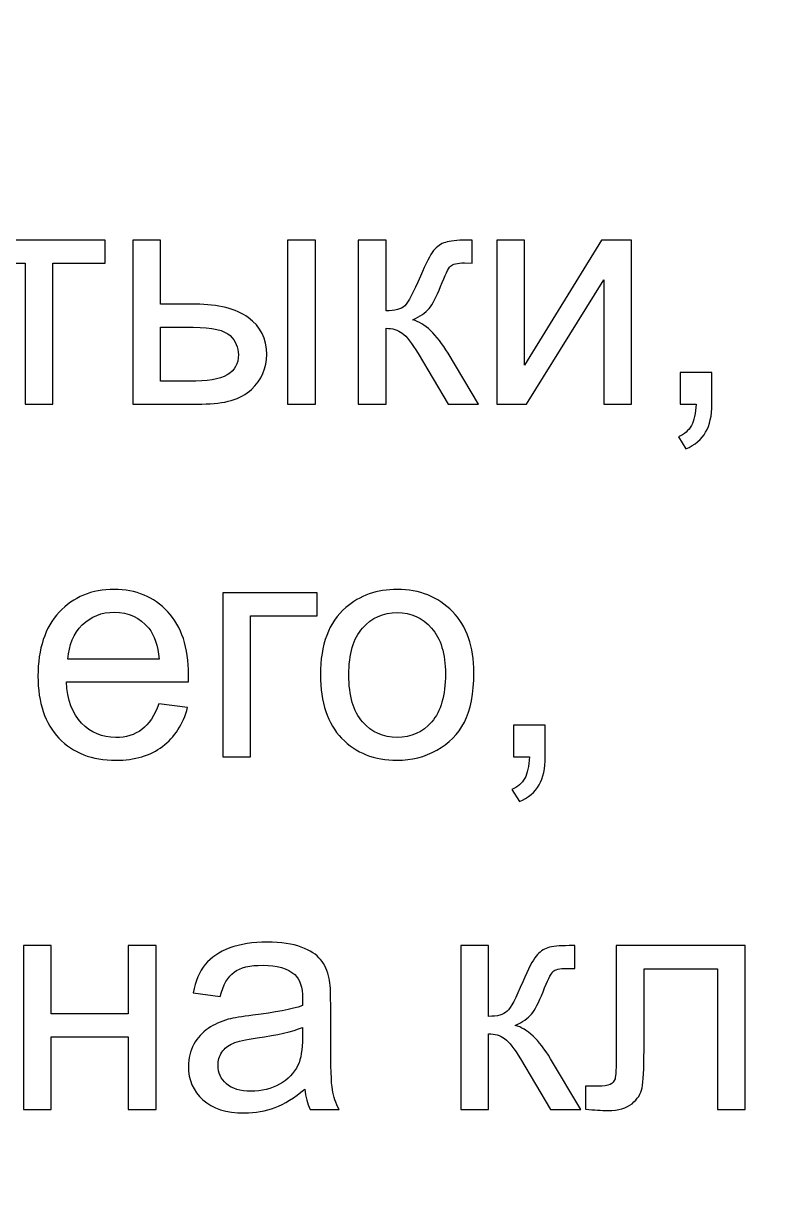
# Model space of a CAD drawing. Header units: centimetres. Extents: x -343 to 358, y -257 to 272.
# Drawn here: x -139.91 to -129.88, y 170.01 to 185.96 of the extents above; entities that cross this region are included whole.
import ezdxf

# ---------------------------------------------------------------- set-up
doc = ezdxf.new("R2010")
doc.units = ezdxf.units.CM
doc.header["$MEASUREMENT"] = 0
doc.layers.add('layer 1', color=7, linetype='Continuous')

msp = doc.modelspace()

# ---------------------------------------------------------------- linework, layer by layer
at = {"layer": 'layer 1', "color": 253, "lineweight": 20}
msp.add_open_spline([(-336.15246, 268.74795), (-336.15246, 268.74795), (-58.05242, 268.74795), (-58.05242, 268.74795), (-58.05242, 268.74795), (-54.20242, 268.74795), (-51.05242, 265.59795), (-51.05242, 261.74795), (-51.05242, 261.74795), (-51.05242, 261.74795), (-51.05242, 74.24125), (-51.05242, 74.24125), (-51.05242, 74.24125), (-51.05242, 70.39125), (-54.20242, 67.24125), (-58.05242, 67.24125), (-58.05242, 67.24125), (-58.05242, 67.24125), (-336.15246, 67.24125), (-336.15246, 67.24125), (-336.15246, 67.24125), (-340.00246, 67.24125), (-343.15246, 70.39125), (-343.15246, 74.24125), (-343.15246, 74.24125), (-343.15246, 74.24125), (-343.15246, 261.74795), (-343.15246, 261.74795), (-343.15246, 261.74795), (-343.15246, 265.59795), (-340.00246, 268.74795), (-336.15246, 268.74795)], degree=3, knots=[0, 0, 0, 0, 0.11111111, 0.11111111, 0.11111111, 0.11111111, 0.22222222, 0.22222222, 0.22222222, 0.22222222, 0.33333333, 0.33333333, 0.33333333, 0.33333333, 0.44444444, 0.44444444, 0.44444444, 0.44444444, 0.55555556, 0.55555556, 0.55555556, 0.55555556, 0.66666667, 0.66666667, 0.66666667, 0.66666667, 0.77777778, 0.77777778, 0.77777778, 0.77777778, 1, 1, 1, 1], dxfattribs=at)
at = {"layer": 'layer 1', "color": 242}
for points, knots in [([(-140.5979, 183.02032), (-140.5979, 183.02032), (-138.7969, 183.02032), (-138.7969, 183.02032), (-138.7969, 183.02032), (-138.7969, 183.02032), (-138.7969, 182.70729), (-138.7969, 182.70729), (-138.7969, 182.70729), (-138.7969, 182.70729), (-139.50873, 182.70729), (-139.50873, 182.70729), (-139.50873, 182.70729), (-139.50873, 182.70729), (-139.50873, 180.79481), (-139.50873, 180.79481), (-139.50873, 180.79481), (-139.50873, 180.79481), (-139.88608, 180.79481), (-139.88608, 180.79481), (-139.88608, 180.79481), (-139.88608, 180.79481), (-139.88608, 182.70729), (-139.88608, 182.70729), (-139.88608, 182.70729), (-139.88608, 182.70729), (-140.5979, 182.70729), (-140.5979, 182.70729), (-140.5979, 182.70729), (-140.5979, 182.70729), (-140.5979, 183.02032), (-140.5979, 183.02032)], [0, 0, 0, 0, 0.11111111, 0.11111111, 0.11111111, 0.11111111, 0.22222222, 0.22222222, 0.22222222, 0.22222222, 0.33333333, 0.33333333, 0.33333333, 0.33333333, 0.44444444, 0.44444444, 0.44444444, 0.44444444, 0.55555556, 0.55555556, 0.55555556, 0.55555556, 0.66666667, 0.66666667, 0.66666667, 0.66666667, 0.77777778, 0.77777778, 0.77777778, 0.77777778, 1, 1, 1, 1]), ([(-138.42384, 183.02032), (-138.42384, 183.02032), (-138.04649, 183.02032), (-138.04649, 183.02032), (-138.04649, 183.02032), (-138.04649, 183.02032), (-138.04649, 182.14984), (-138.04649, 182.14984), (-138.04649, 182.14984), (-138.04649, 182.14984), (-137.57051, 182.14984), (-137.57051, 182.14984), (-137.57051, 182.14984), (-137.25963, 182.14984), (-137.02093, 182.08981), (-136.85298, 181.96903), (-136.85298, 181.96903), (-136.68503, 181.84825), (-136.60141, 181.68173), (-136.60141, 181.46947), (-136.60141, 181.46947), (-136.60141, 181.28365), (-136.67145, 181.12499), (-136.81152, 180.99278), (-136.81152, 180.99278), (-136.9516, 180.86056), (-137.1753, 180.79481), (-137.48332, 180.79481), (-137.48332, 180.79481), (-137.48332, 180.79481), (-138.42384, 180.79481), (-138.42384, 180.79481), (-138.42384, 180.79481), (-138.42384, 180.79481), (-138.42384, 183.02032), (-138.42384, 183.02032)], [0, 0, 0, 0, 0.1, 0.1, 0.1, 0.1, 0.2, 0.2, 0.2, 0.2, 0.3, 0.3, 0.3, 0.3, 0.4, 0.4, 0.4, 0.4, 0.5, 0.5, 0.5, 0.5, 0.6, 0.6, 0.6, 0.6, 0.7, 0.7, 0.7, 0.7, 0.8, 0.8, 0.8, 0.8, 1, 1, 1, 1]), ([(-136.3184, 183.02032), (-136.3184, 183.02032), (-135.94104, 183.02032), (-135.94104, 183.02032), (-135.94104, 183.02032), (-135.94104, 183.02032), (-135.94104, 180.79481), (-135.94104, 180.79481), (-135.94104, 180.79481), (-135.94104, 180.79481), (-136.3184, 180.79481), (-136.3184, 180.79481), (-136.3184, 180.79481), (-136.3184, 180.79481), (-136.3184, 183.02032), (-136.3184, 183.02032)], [0, 0, 0, 0, 0.2, 0.2, 0.2, 0.2, 0.4, 0.4, 0.4, 0.4, 0.6, 0.6, 0.6, 0.6, 1, 1, 1, 1]), ([(-135.35858, 183.02032), (-135.35858, 183.02032), (-134.98123, 183.02032), (-134.98123, 183.02032), (-134.98123, 183.02032), (-134.98123, 183.02032), (-134.98123, 182.05979), (-134.98123, 182.05979), (-134.98123, 182.05979), (-134.86117, 182.05979), (-134.77684, 182.08266), (-134.72824, 182.12912), (-134.72824, 182.12912), (-134.68035, 182.17486), (-134.6096, 182.3085), (-134.51526, 182.53077), (-134.51526, 182.53077), (-134.44094, 182.70658), (-134.3809, 182.82236), (-134.33516, 182.8781), (-134.33516, 182.8781), (-134.28871, 182.93385), (-134.23582, 182.97173), (-134.17579, 182.99102), (-134.17579, 182.99102), (-134.11504, 183.01032), (-134.01856, 183.02032), (-133.88634, 183.02032), (-133.88634, 183.02032), (-133.88634, 183.02032), (-133.81059, 183.02032), (-133.81059, 183.02032), (-133.81059, 183.02032), (-133.81059, 183.02032), (-133.81059, 182.70944), (-133.81059, 182.70944), (-133.81059, 182.70944), (-133.81059, 182.70944), (-133.91565, 182.71158), (-133.91565, 182.71158), (-133.91565, 182.71158), (-134.01499, 182.71158), (-134.07859, 182.69657), (-134.10647, 182.66727), (-134.10647, 182.66727), (-134.13577, 182.63654), (-134.18079, 182.54506), (-134.24083, 182.39283), (-134.24083, 182.39283), (-134.298, 182.24704), (-134.35017, 182.14627), (-134.39805, 182.09052), (-134.39805, 182.09052), (-134.44522, 182.03478), (-134.51884, 181.98404), (-134.61818, 181.93758), (-134.61818, 181.93758), (-134.45594, 181.89399), (-134.29586, 181.74319), (-134.13863, 181.48448), (-134.13863, 181.48448), (-134.13863, 181.48448), (-133.72483, 180.79481), (-133.72483, 180.79481), (-133.72483, 180.79481), (-133.72483, 180.79481), (-134.13934, 180.79481), (-134.13934, 180.79481), (-134.13934, 180.79481), (-134.13934, 180.79481), (-134.54742, 181.48233), (-134.54742, 181.48233), (-134.54742, 181.48233), (-134.62961, 181.62169), (-134.70108, 181.71317), (-134.76183, 181.75748), (-134.76183, 181.75748), (-134.82329, 181.80179), (-134.89619, 181.82395), (-134.98123, 181.82395), (-134.98123, 181.82395), (-134.98123, 181.82395), (-134.98123, 180.79481), (-134.98123, 180.79481), (-134.98123, 180.79481), (-134.98123, 180.79481), (-135.35858, 180.79481), (-135.35858, 180.79481), (-135.35858, 180.79481), (-135.35858, 180.79481), (-135.35858, 183.02032), (-135.35858, 183.02032)], [0, 0, 0, 0, 0.04166667, 0.04166667, 0.04166667, 0.04166667, 0.08333333, 0.08333333, 0.08333333, 0.08333333, 0.125, 0.125, 0.125, 0.125, 0.16666667, 0.16666667, 0.16666667, 0.16666667, 0.20833333, 0.20833333, 0.20833333, 0.20833333, 0.25, 0.25, 0.25, 0.25, 0.29166667, 0.29166667, 0.29166667, 0.29166667, 0.33333333, 0.33333333, 0.33333333, 0.33333333, 0.375, 0.375, 0.375, 0.375, 0.41666667, 0.41666667, 0.41666667, 0.41666667, 0.45833333, 0.45833333, 0.45833333, 0.45833333, 0.5, 0.5, 0.5, 0.5, 0.54166667, 0.54166667, 0.54166667, 0.54166667, 0.58333333, 0.58333333, 0.58333333, 0.58333333, 0.625, 0.625, 0.625, 0.625, 0.66666667, 0.66666667, 0.66666667, 0.66666667, 0.70833333, 0.70833333, 0.70833333, 0.70833333, 0.75, 0.75, 0.75, 0.75, 0.79166667, 0.79166667, 0.79166667, 0.79166667, 0.83333333, 0.83333333, 0.83333333, 0.83333333, 0.875, 0.875, 0.875, 0.875, 0.91666667, 0.91666667, 0.91666667, 0.91666667, 1, 1, 1, 1]), ([(-133.47826, 183.02032), (-133.47826, 183.02032), (-133.10091, 183.02032), (-133.10091, 183.02032), (-133.10091, 183.02032), (-133.10091, 183.02032), (-133.10091, 181.32296), (-133.10091, 181.32296), (-133.10091, 181.32296), (-133.10091, 181.32296), (-132.05247, 183.02032), (-132.05247, 183.02032), (-132.05247, 183.02032), (-132.05247, 183.02032), (-131.64725, 183.02032), (-131.64725, 183.02032), (-131.64725, 183.02032), (-131.64725, 183.02032), (-131.64725, 180.79481), (-131.64725, 180.79481), (-131.64725, 180.79481), (-131.64725, 180.79481), (-132.0246, 180.79481), (-132.0246, 180.79481), (-132.0246, 180.79481), (-132.0246, 180.79481), (-132.0246, 182.48145), (-132.0246, 182.48145), (-132.0246, 182.48145), (-132.0246, 182.48145), (-133.0716, 180.79481), (-133.0716, 180.79481), (-133.0716, 180.79481), (-133.0716, 180.79481), (-133.47826, 180.79481), (-133.47826, 180.79481), (-133.47826, 180.79481), (-133.47826, 180.79481), (-133.47826, 183.02032), (-133.47826, 183.02032)], [0, 0, 0, 0, 0.09090909, 0.09090909, 0.09090909, 0.09090909, 0.18181818, 0.18181818, 0.18181818, 0.18181818, 0.27272727, 0.27272727, 0.27272727, 0.27272727, 0.36363636, 0.36363636, 0.36363636, 0.36363636, 0.45454545, 0.45454545, 0.45454545, 0.45454545, 0.54545455, 0.54545455, 0.54545455, 0.54545455, 0.63636364, 0.63636364, 0.63636364, 0.63636364, 0.72727273, 0.72727273, 0.72727273, 0.72727273, 0.81818182, 0.81818182, 0.81818182, 0.81818182, 1, 1, 1, 1]), ([(-138.04649, 181.10355), (-138.04649, 181.10355), (-137.65056, 181.10355), (-137.65056, 181.10355), (-137.65056, 181.10355), (-137.41257, 181.10355), (-137.24176, 181.13285), (-137.14028, 181.19146), (-137.14028, 181.19146), (-137.03808, 181.25006), (-136.98734, 181.34154), (-136.98734, 181.46589), (-136.98734, 181.46589), (-136.98734, 181.56238), (-137.02521, 181.64814), (-137.10026, 181.72389), (-137.10026, 181.72389), (-137.17601, 181.79894), (-137.34253, 181.83681), (-137.60053, 181.83681), (-137.60053, 181.83681), (-137.60053, 181.83681), (-138.04649, 181.83681), (-138.04649, 181.83681), (-138.04649, 181.83681), (-138.04649, 181.83681), (-138.04649, 181.10355), (-138.04649, 181.10355)], [0, 0, 0, 0, 0.125, 0.125, 0.125, 0.125, 0.25, 0.25, 0.25, 0.25, 0.375, 0.375, 0.375, 0.375, 0.5, 0.5, 0.5, 0.5, 0.625, 0.625, 0.625, 0.625, 0.75, 0.75, 0.75, 0.75, 1, 1, 1, 1]), ([(-130.98402, 180.79481), (-130.98402, 180.79481), (-130.98402, 181.22362), (-130.98402, 181.22362), (-130.98402, 181.22362), (-130.98402, 181.22362), (-130.55521, 181.22362), (-130.55521, 181.22362), (-130.55521, 181.22362), (-130.55521, 181.22362), (-130.55521, 180.79481), (-130.55521, 180.79481), (-130.55521, 180.79481), (-130.55521, 180.63687), (-130.58309, 180.50894), (-130.63955, 180.41174), (-130.63955, 180.41174), (-130.69529, 180.31455), (-130.78463, 180.23879), (-130.90684, 180.1859), (-130.90684, 180.1859), (-130.90684, 180.1859), (-131.00975, 180.34885), (-131.00975, 180.34885), (-131.00975, 180.34885), (-130.92971, 180.38387), (-130.8711, 180.43533), (-130.83394, 180.50251), (-130.83394, 180.50251), (-130.79606, 180.5704), (-130.77462, 180.6676), (-130.77033, 180.79481), (-130.77033, 180.79481), (-130.77033, 180.79481), (-130.98402, 180.79481), (-130.98402, 180.79481)], [0, 0, 0, 0, 0.1, 0.1, 0.1, 0.1, 0.2, 0.2, 0.2, 0.2, 0.3, 0.3, 0.3, 0.3, 0.4, 0.4, 0.4, 0.4, 0.5, 0.5, 0.5, 0.5, 0.6, 0.6, 0.6, 0.6, 0.7, 0.7, 0.7, 0.7, 0.8, 0.8, 0.8, 0.8, 1, 1, 1, 1]), ([(-138.06792, 176.72471), (-138.06792, 176.72471), (-137.6777, 176.67325), (-137.6777, 176.67325), (-137.6777, 176.67325), (-137.73845, 176.4467), (-137.85208, 176.27017), (-138.01789, 176.1451), (-138.01789, 176.1451), (-138.18369, 176.02003), (-138.39524, 175.95714), (-138.65324, 175.95714), (-138.65324, 175.95714), (-138.9777, 175.95714), (-139.23499, 176.0572), (-139.42509, 176.25731), (-139.42509, 176.25731), (-139.6152, 176.4567), (-139.71025, 176.73757), (-139.71025, 177.09849), (-139.71025, 177.09849), (-139.71025, 177.47155), (-139.61448, 177.76171), (-139.42223, 177.96754), (-139.42223, 177.96754), (-139.22999, 178.17408), (-138.98056, 178.27699), (-138.67397, 178.27699), (-138.67397, 178.27699), (-138.37737, 178.27699), (-138.1351, 178.17622), (-137.94714, 177.97397), (-137.94714, 177.97397), (-137.75917, 177.77171), (-137.66484, 177.48727), (-137.66484, 177.12064), (-137.66484, 177.12064), (-137.66484, 177.09849), (-137.66555, 177.0649), (-137.66698, 177.02058), (-137.66698, 177.02058), (-137.66698, 177.02058), (-139.32432, 177.02058), (-139.32432, 177.02058), (-139.32432, 177.02058), (-139.31003, 176.77688), (-139.24142, 176.58963), (-139.11707, 176.46028), (-139.11707, 176.46028), (-138.99343, 176.33092), (-138.83834, 176.26588), (-138.65324, 176.26588), (-138.65324, 176.26588), (-138.51531, 176.26588), (-138.39738, 176.30233), (-138.30019, 176.37523), (-138.30019, 176.37523), (-138.20228, 176.44813), (-138.12509, 176.56462), (-138.06792, 176.72471)], [0, 0, 0, 0, 0.0625, 0.0625, 0.0625, 0.0625, 0.125, 0.125, 0.125, 0.125, 0.1875, 0.1875, 0.1875, 0.1875, 0.25, 0.25, 0.25, 0.25, 0.3125, 0.3125, 0.3125, 0.3125, 0.375, 0.375, 0.375, 0.375, 0.4375, 0.4375, 0.4375, 0.4375, 0.5, 0.5, 0.5, 0.5, 0.5625, 0.5625, 0.5625, 0.5625, 0.625, 0.625, 0.625, 0.625, 0.6875, 0.6875, 0.6875, 0.6875, 0.75, 0.75, 0.75, 0.75, 0.8125, 0.8125, 0.8125, 0.8125, 0.875, 0.875, 0.875, 0.875, 1, 1, 1, 1]), ([(-135.87313, 177.11707), (-135.87313, 177.52801), (-135.75878, 177.83246), (-135.52937, 178.03043), (-135.52937, 178.03043), (-135.33855, 178.1948), (-135.10485, 178.27699), (-134.8297, 178.27699), (-134.8297, 178.27699), (-134.52453, 178.27699), (-134.27439, 178.17694), (-134.08, 177.97683), (-134.08, 177.97683), (-133.88632, 177.77743), (-133.78913, 177.50085), (-133.78913, 177.14851), (-133.78913, 177.14851), (-133.78913, 176.86264), (-133.83201, 176.63823), (-133.91777, 176.47457), (-133.91777, 176.47457), (-134.00353, 176.31091), (-134.1286, 176.18369), (-134.29298, 176.09293), (-134.29298, 176.09293), (-134.45664, 176.00217), (-134.63602, 175.95714), (-134.8297, 175.95714), (-134.8297, 175.95714), (-135.1413, 175.95714), (-135.39287, 176.05648), (-135.58512, 176.25588), (-135.58512, 176.25588), (-135.77737, 176.45527), (-135.87313, 176.74257), (-135.87313, 177.11707)], [0, 0, 0, 0, 0.1, 0.1, 0.1, 0.1, 0.2, 0.2, 0.2, 0.2, 0.3, 0.3, 0.3, 0.3, 0.4, 0.4, 0.4, 0.4, 0.5, 0.5, 0.5, 0.5, 0.6, 0.6, 0.6, 0.6, 0.7, 0.7, 0.7, 0.7, 0.8, 0.8, 0.8, 0.8, 1, 1, 1, 1]), ([(-137.20101, 178.22982), (-137.20101, 178.22982), (-135.91887, 178.22982), (-135.91887, 178.22982), (-135.91887, 178.22982), (-135.91887, 178.22982), (-135.91887, 177.91679), (-135.91887, 177.91679), (-135.91887, 177.91679), (-135.91887, 177.91679), (-136.82366, 177.91679), (-136.82366, 177.91679), (-136.82366, 177.91679), (-136.82366, 177.91679), (-136.82366, 176.00431), (-136.82366, 176.00431), (-136.82366, 176.00431), (-136.82366, 176.00431), (-137.20101, 176.00431), (-137.20101, 176.00431), (-137.20101, 176.00431), (-137.20101, 176.00431), (-137.20101, 178.22982), (-137.20101, 178.22982)], [0, 0, 0, 0, 0.14285714, 0.14285714, 0.14285714, 0.14285714, 0.28571429, 0.28571429, 0.28571429, 0.28571429, 0.42857143, 0.42857143, 0.42857143, 0.42857143, 0.57142857, 0.57142857, 0.57142857, 0.57142857, 0.71428571, 0.71428571, 0.71428571, 0.71428571, 1, 1, 1, 1]), ([(-139.30288, 177.32933), (-139.30288, 177.32933), (-138.06363, 177.32933), (-138.06363, 177.32933), (-138.06363, 177.32933), (-138.08007, 177.51657), (-138.12795, 177.65665), (-138.20585, 177.75027), (-138.20585, 177.75027), (-138.3252, 177.89535), (-138.481, 177.96825), (-138.67182, 177.96825), (-138.67182, 177.96825), (-138.84477, 177.96825), (-138.98985, 177.91036), (-139.10778, 177.79458), (-139.10778, 177.79458), (-139.22498, 177.67881), (-139.29002, 177.52372), (-139.30288, 177.32933)], [0, 0, 0, 0, 0.16666667, 0.16666667, 0.16666667, 0.16666667, 0.33333333, 0.33333333, 0.33333333, 0.33333333, 0.5, 0.5, 0.5, 0.5, 0.66666667, 0.66666667, 0.66666667, 0.66666667, 1, 1, 1, 1]), ([(-135.48721, 177.11635), (-135.48721, 176.83191), (-135.42503, 176.61893), (-135.30067, 176.47814), (-135.30067, 176.47814), (-135.17561, 176.33664), (-135.01909, 176.26588), (-134.8297, 176.26588), (-134.8297, 176.26588), (-134.64245, 176.26588), (-134.48665, 176.33664), (-134.36159, 176.47886), (-134.36159, 176.47886), (-134.23723, 176.62108), (-134.17505, 176.83763), (-134.17505, 177.1285), (-134.17505, 177.1285), (-134.17505, 177.40294), (-134.23795, 177.61091), (-134.36301, 177.7517), (-134.36301, 177.7517), (-134.48808, 177.89321), (-134.64388, 177.96396), (-134.8297, 177.96396), (-134.8297, 177.96396), (-135.01909, 177.96396), (-135.17561, 177.89392), (-135.30067, 177.75313), (-135.30067, 177.75313), (-135.42503, 177.61234), (-135.48721, 177.40008), (-135.48721, 177.11635)], [0, 0, 0, 0, 0.11111111, 0.11111111, 0.11111111, 0.11111111, 0.22222222, 0.22222222, 0.22222222, 0.22222222, 0.33333333, 0.33333333, 0.33333333, 0.33333333, 0.44444444, 0.44444444, 0.44444444, 0.44444444, 0.55555556, 0.55555556, 0.55555556, 0.55555556, 0.66666667, 0.66666667, 0.66666667, 0.66666667, 0.77777778, 0.77777778, 0.77777778, 0.77777778, 1, 1, 1, 1]), ([(-133.24811, 176.00431), (-133.24811, 176.00431), (-133.24811, 176.43312), (-133.24811, 176.43312), (-133.24811, 176.43312), (-133.24811, 176.43312), (-132.8193, 176.43312), (-132.8193, 176.43312), (-132.8193, 176.43312), (-132.8193, 176.43312), (-132.8193, 176.00431), (-132.8193, 176.00431), (-132.8193, 176.00431), (-132.8193, 175.84637), (-132.84718, 175.71844), (-132.90364, 175.62124), (-132.90364, 175.62124), (-132.95938, 175.52405), (-133.04872, 175.44829), (-133.17093, 175.3954), (-133.17093, 175.3954), (-133.17093, 175.3954), (-133.27384, 175.55835), (-133.27384, 175.55835), (-133.27384, 175.55835), (-133.1938, 175.59337), (-133.13519, 175.64483), (-133.09803, 175.71201), (-133.09803, 175.71201), (-133.06015, 175.7799), (-133.03871, 175.8771), (-133.03442, 176.00431), (-133.03442, 176.00431), (-133.03442, 176.00431), (-133.24811, 176.00431), (-133.24811, 176.00431)], [0, 0, 0, 0, 0.1, 0.1, 0.1, 0.1, 0.2, 0.2, 0.2, 0.2, 0.3, 0.3, 0.3, 0.3, 0.4, 0.4, 0.4, 0.4, 0.5, 0.5, 0.5, 0.5, 0.6, 0.6, 0.6, 0.6, 0.7, 0.7, 0.7, 0.7, 0.8, 0.8, 0.8, 0.8, 1, 1, 1, 1]), ([(-136.08539, 171.49254), (-136.22546, 171.37318), (-136.36054, 171.28957), (-136.4899, 171.24025), (-136.4899, 171.24025), (-136.61925, 171.19094), (-136.7579, 171.16664), (-136.90655, 171.16664), (-136.90655, 171.16664), (-137.15098, 171.16664), (-137.33894, 171.22596), (-137.47044, 171.34531), (-137.47044, 171.34531), (-137.60194, 171.46395), (-137.66769, 171.61617), (-137.66769, 171.80128), (-137.66769, 171.80128), (-137.66769, 171.90991), (-137.64268, 172.00925), (-137.59336, 172.0993), (-137.59336, 172.0993), (-137.54333, 172.18935), (-137.4783, 172.26082), (-137.39825, 172.31513), (-137.39825, 172.31513), (-137.3175, 172.36945), (-137.22745, 172.4109), (-137.12668, 172.43877), (-137.12668, 172.43877), (-137.05235, 172.45807), (-136.94014, 172.47665), (-136.79078, 172.49523), (-136.79078, 172.49523), (-136.48632, 172.53097), (-136.2612, 172.57456), (-136.11755, 172.62459), (-136.11755, 172.62459), (-136.11612, 172.67605), (-136.1154, 172.70892), (-136.1154, 172.7225), (-136.1154, 172.7225), (-136.1154, 172.87544), (-136.15114, 172.98336), (-136.22261, 173.04625), (-136.22261, 173.04625), (-136.31909, 173.1313), (-136.46274, 173.17346), (-136.65284, 173.17346), (-136.65284, 173.17346), (-136.8308, 173.17346), (-136.9623, 173.14202), (-137.04663, 173.07984), (-137.04663, 173.07984), (-137.13168, 173.01766), (-137.19386, 172.9076), (-137.23459, 172.74894), (-137.23459, 172.74894), (-137.23459, 172.74894), (-137.60337, 172.8004), (-137.60337, 172.8004), (-137.60337, 172.8004), (-137.56978, 172.95834), (-137.51475, 173.08627), (-137.43756, 173.18347), (-137.43756, 173.18347), (-137.36038, 173.28066), (-137.24889, 173.35499), (-137.10309, 173.40788), (-137.10309, 173.40788), (-136.95801, 173.46005), (-136.78863, 173.48649), (-136.5971, 173.48649), (-136.5971, 173.48649), (-136.40699, 173.48649), (-136.25191, 173.46434), (-136.13256, 173.41931), (-136.13256, 173.41931), (-136.01392, 173.37429), (-135.92601, 173.31854), (-135.87027, 173.25065), (-135.87027, 173.25065), (-135.81452, 173.18275), (-135.77522, 173.09699), (-135.75235, 172.99336), (-135.75235, 172.99336), (-135.7402, 172.92904), (-135.73377, 172.81326), (-135.73377, 172.64674), (-135.73377, 172.64674), (-135.73377, 172.64674), (-135.73377, 172.14647), (-135.73377, 172.14647), (-135.73377, 172.14647), (-135.73377, 171.79699), (-135.7259, 171.57615), (-135.71018, 171.48253), (-135.71018, 171.48253), (-135.69517, 171.38891), (-135.66373, 171.29957), (-135.61799, 171.21381), (-135.61799, 171.21381), (-135.61799, 171.21381), (-136.01249, 171.21381), (-136.01249, 171.21381), (-136.01249, 171.21381), (-136.05037, 171.29314), (-136.07467, 171.38605), (-136.08539, 171.49254)], [0, 0, 0, 0, 0.03571429, 0.03571429, 0.03571429, 0.03571429, 0.07142857, 0.07142857, 0.07142857, 0.07142857, 0.10714286, 0.10714286, 0.10714286, 0.10714286, 0.14285714, 0.14285714, 0.14285714, 0.14285714, 0.17857143, 0.17857143, 0.17857143, 0.17857143, 0.21428571, 0.21428571, 0.21428571, 0.21428571, 0.25, 0.25, 0.25, 0.25, 0.28571429, 0.28571429, 0.28571429, 0.28571429, 0.32142857, 0.32142857, 0.32142857, 0.32142857, 0.35714286, 0.35714286, 0.35714286, 0.35714286, 0.39285714, 0.39285714, 0.39285714, 0.39285714, 0.42857143, 0.42857143, 0.42857143, 0.42857143, 0.46428571, 0.46428571, 0.46428571, 0.46428571, 0.5, 0.5, 0.5, 0.5, 0.53571429, 0.53571429, 0.53571429, 0.53571429, 0.57142857, 0.57142857, 0.57142857, 0.57142857, 0.60714286, 0.60714286, 0.60714286, 0.60714286, 0.64285714, 0.64285714, 0.64285714, 0.64285714, 0.67857143, 0.67857143, 0.67857143, 0.67857143, 0.71428571, 0.71428571, 0.71428571, 0.71428571, 0.75, 0.75, 0.75, 0.75, 0.78571429, 0.78571429, 0.78571429, 0.78571429, 0.82142857, 0.82142857, 0.82142857, 0.82142857, 0.85714286, 0.85714286, 0.85714286, 0.85714286, 0.89285714, 0.89285714, 0.89285714, 0.89285714, 0.92857143, 0.92857143, 0.92857143, 0.92857143, 1, 1, 1, 1]), ([(-139.90678, 173.43932), (-139.90678, 173.43932), (-139.52943, 173.43932), (-139.52943, 173.43932), (-139.52943, 173.43932), (-139.52943, 173.43932), (-139.52943, 172.5131), (-139.52943, 172.5131), (-139.52943, 172.5131), (-139.52943, 172.5131), (-138.48313, 172.5131), (-138.48313, 172.5131), (-138.48313, 172.5131), (-138.48313, 172.5131), (-138.48313, 173.43932), (-138.48313, 173.43932), (-138.48313, 173.43932), (-138.48313, 173.43932), (-138.10578, 173.43932), (-138.10578, 173.43932), (-138.10578, 173.43932), (-138.10578, 173.43932), (-138.10578, 171.21381), (-138.10578, 171.21381), (-138.10578, 171.21381), (-138.10578, 171.21381), (-138.48313, 171.21381), (-138.48313, 171.21381), (-138.48313, 171.21381), (-138.48313, 171.21381), (-138.48313, 172.20007), (-138.48313, 172.20007), (-138.48313, 172.20007), (-138.48313, 172.20007), (-139.52943, 172.20007), (-139.52943, 172.20007), (-139.52943, 172.20007), (-139.52943, 172.20007), (-139.52943, 171.21381), (-139.52943, 171.21381), (-139.52943, 171.21381), (-139.52943, 171.21381), (-139.90678, 171.21381), (-139.90678, 171.21381), (-139.90678, 171.21381), (-139.90678, 171.21381), (-139.90678, 173.43932), (-139.90678, 173.43932)], [0, 0, 0, 0, 0.07692308, 0.07692308, 0.07692308, 0.07692308, 0.15384615, 0.15384615, 0.15384615, 0.15384615, 0.23076923, 0.23076923, 0.23076923, 0.23076923, 0.30769231, 0.30769231, 0.30769231, 0.30769231, 0.38461538, 0.38461538, 0.38461538, 0.38461538, 0.46153846, 0.46153846, 0.46153846, 0.46153846, 0.53846154, 0.53846154, 0.53846154, 0.53846154, 0.61538462, 0.61538462, 0.61538462, 0.61538462, 0.69230769, 0.69230769, 0.69230769, 0.69230769, 0.76923077, 0.76923077, 0.76923077, 0.76923077, 0.84615385, 0.84615385, 0.84615385, 0.84615385, 1, 1, 1, 1]), ([(-133.96707, 173.43932), (-133.96707, 173.43932), (-133.58972, 173.43932), (-133.58972, 173.43932), (-133.58972, 173.43932), (-133.58972, 173.43932), (-133.58972, 172.47879), (-133.58972, 172.47879), (-133.58972, 172.47879), (-133.46966, 172.47879), (-133.38533, 172.50166), (-133.33673, 172.54812), (-133.33673, 172.54812), (-133.28884, 172.59386), (-133.21809, 172.7275), (-133.12375, 172.94977), (-133.12375, 172.94977), (-133.04943, 173.12558), (-132.98939, 173.24136), (-132.94365, 173.2971), (-132.94365, 173.2971), (-132.8972, 173.35285), (-132.84431, 173.39073), (-132.78428, 173.41002), (-132.78428, 173.41002), (-132.72353, 173.42932), (-132.62705, 173.43932), (-132.49483, 173.43932), (-132.49483, 173.43932), (-132.49483, 173.43932), (-132.41908, 173.43932), (-132.41908, 173.43932), (-132.41908, 173.43932), (-132.41908, 173.43932), (-132.41908, 173.12844), (-132.41908, 173.12844), (-132.41908, 173.12844), (-132.41908, 173.12844), (-132.52414, 173.13058), (-132.52414, 173.13058), (-132.52414, 173.13058), (-132.62348, 173.13058), (-132.68708, 173.11557), (-132.71496, 173.08627), (-132.71496, 173.08627), (-132.74426, 173.05554), (-132.78928, 172.96406), (-132.84932, 172.81183), (-132.84932, 172.81183), (-132.90649, 172.66604), (-132.95866, 172.56527), (-133.00654, 172.50952), (-133.00654, 172.50952), (-133.05371, 172.45378), (-133.12733, 172.40304), (-133.22667, 172.35658), (-133.22667, 172.35658), (-133.06443, 172.31299), (-132.90435, 172.16219), (-132.74712, 171.90348), (-132.74712, 171.90348), (-132.74712, 171.90348), (-132.33332, 171.21381), (-132.33332, 171.21381), (-132.33332, 171.21381), (-132.33332, 171.21381), (-132.74783, 171.21381), (-132.74783, 171.21381), (-132.74783, 171.21381), (-132.74783, 171.21381), (-133.15591, 171.90133), (-133.15591, 171.90133), (-133.15591, 171.90133), (-133.2381, 172.04069), (-133.30957, 172.13217), (-133.37032, 172.17648), (-133.37032, 172.17648), (-133.43178, 172.22079), (-133.50468, 172.24295), (-133.58972, 172.24295), (-133.58972, 172.24295), (-133.58972, 172.24295), (-133.58972, 171.21381), (-133.58972, 171.21381), (-133.58972, 171.21381), (-133.58972, 171.21381), (-133.96707, 171.21381), (-133.96707, 171.21381), (-133.96707, 171.21381), (-133.96707, 171.21381), (-133.96707, 173.43932), (-133.96707, 173.43932)], [0, 0, 0, 0, 0.04166667, 0.04166667, 0.04166667, 0.04166667, 0.08333333, 0.08333333, 0.08333333, 0.08333333, 0.125, 0.125, 0.125, 0.125, 0.16666667, 0.16666667, 0.16666667, 0.16666667, 0.20833333, 0.20833333, 0.20833333, 0.20833333, 0.25, 0.25, 0.25, 0.25, 0.29166667, 0.29166667, 0.29166667, 0.29166667, 0.33333333, 0.33333333, 0.33333333, 0.33333333, 0.375, 0.375, 0.375, 0.375, 0.41666667, 0.41666667, 0.41666667, 0.41666667, 0.45833333, 0.45833333, 0.45833333, 0.45833333, 0.5, 0.5, 0.5, 0.5, 0.54166667, 0.54166667, 0.54166667, 0.54166667, 0.58333333, 0.58333333, 0.58333333, 0.58333333, 0.625, 0.625, 0.625, 0.625, 0.66666667, 0.66666667, 0.66666667, 0.66666667, 0.70833333, 0.70833333, 0.70833333, 0.70833333, 0.75, 0.75, 0.75, 0.75, 0.79166667, 0.79166667, 0.79166667, 0.79166667, 0.83333333, 0.83333333, 0.83333333, 0.83333333, 0.875, 0.875, 0.875, 0.875, 0.91666667, 0.91666667, 0.91666667, 0.91666667, 1, 1, 1, 1]), ([(-131.85448, 173.43932), (-131.85448, 173.43932), (-130.10065, 173.43932), (-130.10065, 173.43932), (-130.10065, 173.43932), (-130.10065, 173.43932), (-130.10065, 171.21595), (-130.10065, 171.21595), (-130.10065, 171.21595), (-130.10065, 171.21595), (-130.47801, 171.21595), (-130.47801, 171.21595), (-130.47801, 171.21595), (-130.47801, 171.21595), (-130.47801, 173.12629), (-130.47801, 173.12629), (-130.47801, 173.12629), (-130.47801, 173.12629), (-131.47713, 173.12629), (-131.47713, 173.12629), (-131.47713, 173.12629), (-131.47713, 173.12629), (-131.47713, 172.01925), (-131.47713, 172.01925), (-131.47713, 172.01925), (-131.47713, 171.76125), (-131.4857, 171.59116), (-131.50214, 171.50826), (-131.50214, 171.50826), (-131.51929, 171.42607), (-131.56503, 171.3546), (-131.64008, 171.29314), (-131.64008, 171.29314), (-131.71583, 171.23168), (-131.82446, 171.20095), (-131.96668, 171.20095), (-131.96668, 171.20095), (-132.05459, 171.20095), (-132.15607, 171.20666), (-132.27042, 171.21738), (-132.27042, 171.21738), (-132.27042, 171.21738), (-132.27042, 171.53113), (-132.27042, 171.53113), (-132.27042, 171.53113), (-132.27042, 171.53113), (-132.10533, 171.53113), (-132.10533, 171.53113), (-132.10533, 171.53113), (-132.02743, 171.53113), (-131.97169, 171.53899), (-131.9381, 171.55543), (-131.9381, 171.55543), (-131.90451, 171.57115), (-131.88235, 171.59688), (-131.87092, 171.6319), (-131.87092, 171.6319), (-131.8602, 171.66692), (-131.85448, 171.78055), (-131.85448, 171.9728), (-131.85448, 171.9728), (-131.85448, 171.9728), (-131.85448, 173.43932), (-131.85448, 173.43932)], [0, 0, 0, 0, 0.05882353, 0.05882353, 0.05882353, 0.05882353, 0.11764706, 0.11764706, 0.11764706, 0.11764706, 0.17647059, 0.17647059, 0.17647059, 0.17647059, 0.23529412, 0.23529412, 0.23529412, 0.23529412, 0.29411765, 0.29411765, 0.29411765, 0.29411765, 0.35294118, 0.35294118, 0.35294118, 0.35294118, 0.41176471, 0.41176471, 0.41176471, 0.41176471, 0.47058824, 0.47058824, 0.47058824, 0.47058824, 0.52941176, 0.52941176, 0.52941176, 0.52941176, 0.58823529, 0.58823529, 0.58823529, 0.58823529, 0.64705882, 0.64705882, 0.64705882, 0.64705882, 0.70588235, 0.70588235, 0.70588235, 0.70588235, 0.76470588, 0.76470588, 0.76470588, 0.76470588, 0.82352941, 0.82352941, 0.82352941, 0.82352941, 0.88235294, 0.88235294, 0.88235294, 0.88235294, 1, 1, 1, 1]), ([(-136.1154, 172.32871), (-136.25262, 172.27297), (-136.45845, 172.2258), (-136.73289, 172.1872), (-136.73289, 172.1872), (-136.88869, 172.16505), (-136.99875, 172.14004), (-137.06307, 172.11216), (-137.06307, 172.11216), (-137.12739, 172.08429), (-137.1767, 172.04355), (-137.21172, 171.99067), (-137.21172, 171.99067), (-137.24674, 171.93707), (-137.26461, 171.87775), (-137.26461, 171.812), (-137.26461, 171.812), (-137.26461, 171.71266), (-137.22673, 171.62904), (-137.15026, 171.56257), (-137.15026, 171.56257), (-137.07379, 171.49611), (-136.9623, 171.46252), (-136.81579, 171.46252), (-136.81579, 171.46252), (-136.67071, 171.46252), (-136.54135, 171.49396), (-136.42772, 171.55757), (-136.42772, 171.55757), (-136.3148, 171.62046), (-136.23118, 171.70694), (-136.1783, 171.81629), (-136.1783, 171.81629), (-136.13756, 171.90133), (-136.11755, 172.0264), (-136.11755, 172.19149), (-136.11755, 172.19149), (-136.11755, 172.19149), (-136.1154, 172.32871), (-136.1154, 172.32871)], [0, 0, 0, 0, 0.09090909, 0.09090909, 0.09090909, 0.09090909, 0.18181818, 0.18181818, 0.18181818, 0.18181818, 0.27272727, 0.27272727, 0.27272727, 0.27272727, 0.36363636, 0.36363636, 0.36363636, 0.36363636, 0.45454545, 0.45454545, 0.45454545, 0.45454545, 0.54545455, 0.54545455, 0.54545455, 0.54545455, 0.63636364, 0.63636364, 0.63636364, 0.63636364, 0.72727273, 0.72727273, 0.72727273, 0.72727273, 0.81818182, 0.81818182, 0.81818182, 0.81818182, 1, 1, 1, 1])]:
    msp.add_open_spline(points, degree=3, knots=knots, dxfattribs=at)

doc.saveas('drawing.dxf')
